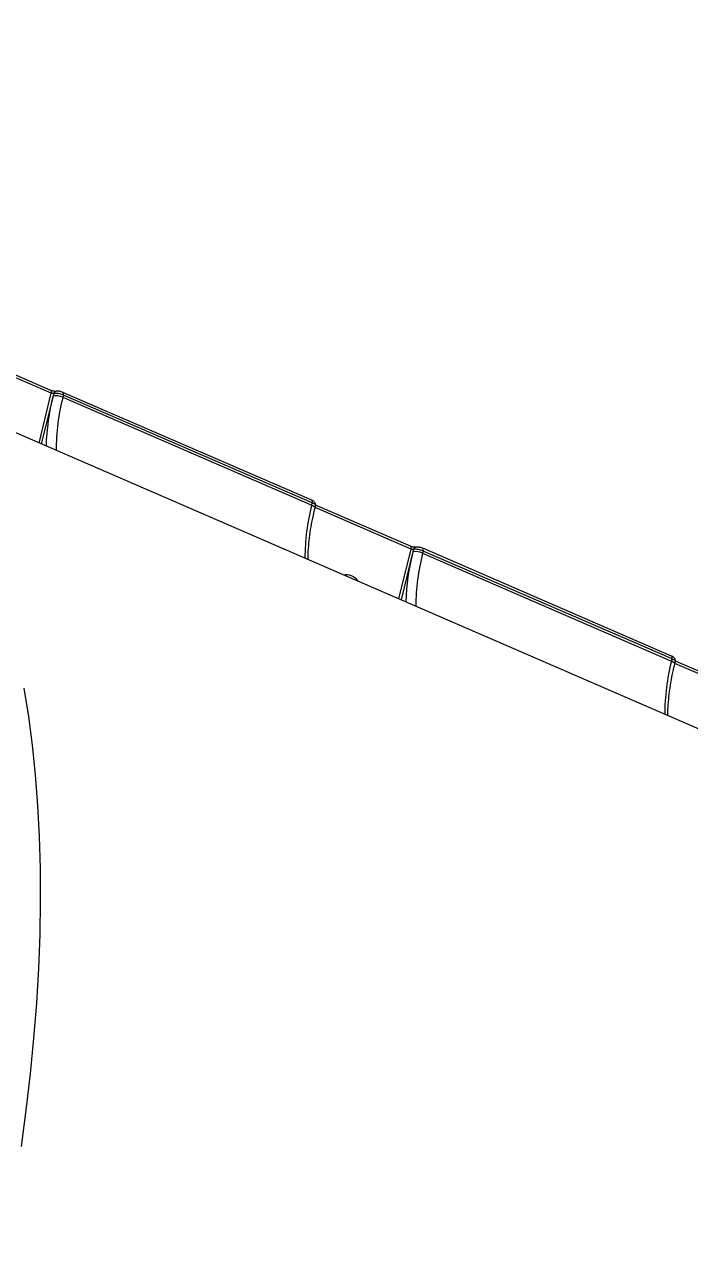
# Model space of a CAD drawing. Header units: millimetres. Extents: x -6104 to 7803, y -6013 to 4803.
# Drawn here: x 1536.8 to 1719.8, y -1919.5 to -1581.3 of the extents above; entities that cross this region are included whole.
import ezdxf

# ---------------------------------------------------------------- set-up
doc = ezdxf.new("R2010")
doc.units = ezdxf.units.MM
for name, color, linetype in [('DIKOM_ОБЪЕКТ', 7, 'Continuous'), ('DIKOM_РАЗМЕР_ЗОНА', 7, 'Continuous'), ('DIKOM_РАЗМЕР_ОБЪЕКТА', 7, 'Continuous')]:
    doc.layers.add(name, color=color, linetype=linetype)
doc.styles.add('style1', font='arial.ttf', dxfattribs={"width": 0.8})
doc.dimstyles.new('1-50', dxfattribs={"dimtxt": 300, "dimasz": 200, "dimexe": 100, "dimexo": 0, "dimgap": 100, "dimtad": 1, "dimtxsty": 'style1', "dimcen": 200, "dimclrd": 7, "dimclre": 7, "dimclrt": 7, "dimadec": 1, "dimazin": 2, "dimtfac": 1, "dimtmove": 0, "dimatfit": 2, "dimfxl": 0, "dimlwd": 25, "dimlwe": 18, "dimarcsym": 0})

# ---------------------------------------------------------------- blocks, each defined once
blk = doc.blocks.new('*D10')
at = {"layer": 'Defpoints', "color": 0, "transparency": 16777216}
for p in [(-4094.65, -224.49), (3111.63, -1726.03), (3111.63, -4948.58)]:
    blk.add_point(p, dxfattribs=at)
at = {"layer": 'DIKOM_РАЗМЕР_ОБЪЕКТА', "color": 7, "lineweight": 18, "transparency": 16777216}
for p, q in [((-4094.65, -224.49), (-4094.65, -5048.58)), ((3111.63, -1726.03), (3111.63, -5048.58))]:
    blk.add_line(p, q, dxfattribs=at)
at = {"layer": 'DIKOM_РАЗМЕР_ОБЪЕКТА', "color": 7, "lineweight": 25, "transparency": 16777216}
blk.add_line((-3894.65, -4948.58), (2911.63, -4948.58), dxfattribs=at)
at = {"layer": 'DIKOM_РАЗМЕР_ОБЪЕКТА', "color": 7, "transparency": 16777216}
for points in [[(-3894.65, -4915.24), (-3894.65, -4981.91), (-4094.65, -4948.58)], [(2911.63, -4915.24), (2911.63, -4981.91), (3111.63, -4948.58)]]:
    blk.add_solid(points, dxfattribs=at)
at = {"layer": 'DIKOM_РАЗМЕР_ОБЪЕКТА', "color": 7, "transparency": 16777216, "insert": (-134.24, -4695.4), "char_height": 300, "attachment_point": 5, "style": 'style1'}
blk.add_mtext('7200', dxfattribs=at)
blk = doc.blocks.new('*D12')
at = {"layer": 'Defpoints', "color": 0, "transparency": 16777216}
for p in [(-6103.62, -69.94), (4675.35, -1132.87), (4675.35, -5913.06)]:
    blk.add_point(p, dxfattribs=at)
at = {"layer": 'DIKOM_РАЗМЕР_ЗОНА', "color": 7, "lineweight": 18, "transparency": 16777216}
for p, q in [((-6103.62, -69.94), (-6103.62, -6013.06)), ((4675.35, -1132.87), (4675.35, -6013.06))]:
    blk.add_line(p, q, dxfattribs=at)
at = {"layer": 'DIKOM_РАЗМЕР_ЗОНА', "color": 7, "lineweight": 25, "transparency": 16777216}
blk.add_line((-5903.62, -5913.06), (4475.35, -5913.06), dxfattribs=at)
at = {"layer": 'DIKOM_РАЗМЕР_ЗОНА', "color": 7, "transparency": 16777216}
for points in [[(-5903.62, -5879.73), (-5903.62, -5946.4), (-6103.62, -5913.06)], [(4475.35, -5879.73), (4475.35, -5946.4), (4675.35, -5913.06)]]:
    blk.add_solid(points, dxfattribs=at)
at = {"layer": 'DIKOM_РАЗМЕР_ЗОНА', "color": 7, "transparency": 16777216, "insert": (271.51, -5659.89), "char_height": 300, "attachment_point": 5, "style": 'style1'}
blk.add_mtext('10800', dxfattribs=at)

msp = doc.modelspace()

# ---------------------------------------------------------------- linework, layer by layer
at = {"layer": 'DIKOM_ОБЪЕКТ', "color": 7, "linetype": 'Continuous', "lineweight": 15}
for p, q in [((1544.023, -1681.865), (1517.864, -1670.536)), ((1544.143, -1682.612), (1517.747, -1671.18)), ((1540.773, -1696.355), (1544.143, -1682.612)), ((1544.645, -1683.398), (1541.401, -1696.627)), ((1544.802, -1682.756), (1544.645, -1683.398)), ((1547.48, -1683.166), (1547.331, -1683.772)), ((1547.331, -1683.772), (1615.832, -1713.438)), ((1615.86, -1712.085), (1547.359, -1682.419)), ((1615.98, -1712.832), (1547.48, -1683.166)), ((1782.661, -1801.112), (1513.769, -1684.66)), ((1615.832, -1713.438), (1615.98, -1712.832)), ((1616.738, -1714.255), (1616.892, -1713.629)), ((1643.18, -1725.503), (1616.783, -1714.071)), ((1643.059, -1724.756), (1616.901, -1713.427)), ((1639.809, -1739.246), (1643.18, -1725.503)), ((1643.682, -1726.289), (1640.437, -1739.518)), ((1643.839, -1725.647), (1643.682, -1726.289)), ((1646.516, -1726.057), (1646.368, -1726.663)), ((1646.368, -1726.663), (1714.868, -1756.329)), ((1714.896, -1754.976), (1646.396, -1725.31)), ((1715.017, -1755.723), (1646.516, -1726.057)), ((1714.868, -1756.329), (1715.017, -1755.723)), ((1715.775, -1757.146), (1715.928, -1756.52)), ((1742.216, -1768.394), (1715.82, -1756.962)), ((1742.096, -1767.646), (1715.937, -1756.317))]:
    msp.add_line(p, q, dxfattribs=at)
at = {"layer": 'DIKOM_ОБЪЕКТ', "color": 7, "linetype": 'Continuous', "lineweight": 15, "flags": 128}
for points in [[(1544.143, -1682.612), (1544.177, -1682.44), (1544.19, -1682.28), (1544.182, -1682.139), (1544.154, -1682.022), (1544.107, -1681.932), (1544.041, -1681.874), (1544.023, -1681.865)], [(1547.48, -1683.166), (1547.513, -1682.995), (1547.526, -1682.836), (1547.519, -1682.695), (1547.491, -1682.578), (1547.444, -1682.488), (1547.38, -1682.429), (1547.355, -1682.417)], [(1615.832, -1713.438), (1616.134, -1713.584), (1616.384, -1713.738), (1616.574, -1713.893), (1616.695, -1714.043), (1616.744, -1714.184), (1616.739, -1714.254)], [(1615.98, -1712.832), (1616.014, -1712.661), (1616.027, -1712.502), (1616.019, -1712.361), (1615.992, -1712.244), (1615.945, -1712.154), (1615.88, -1712.095), (1615.86, -1712.085)], [(1643.18, -1725.503), (1643.213, -1725.331), (1643.226, -1725.171), (1643.219, -1725.03), (1643.191, -1724.913), (1643.143, -1724.823), (1643.078, -1724.765), (1643.059, -1724.756)], [(1646.516, -1726.057), (1646.55, -1725.886), (1646.563, -1725.727), (1646.556, -1725.586), (1646.528, -1725.469), (1646.481, -1725.379), (1646.417, -1725.32), (1646.391, -1725.308)], [(1715.017, -1755.723), (1715.05, -1755.552), (1715.063, -1755.393), (1715.056, -1755.252), (1715.028, -1755.135), (1714.981, -1755.045), (1714.917, -1754.986), (1714.896, -1754.976)], [(1714.868, -1756.329), (1715.17, -1756.475), (1715.421, -1756.629), (1715.611, -1756.783), (1715.732, -1756.934), (1715.78, -1757.075), (1715.775, -1757.145)], [(1536.602, -1763.821), (1537.843, -1771.533), (1538.885, -1779.475), (1539.729, -1787.64), (1540.374, -1796.021), (1540.819, -1804.609), (1541.063, -1813.398), (1541.106, -1822.378), (1540.949, -1831.541), (1540.592, -1840.879), (1540.034, -1850.383), (1539.276, -1860.044), (1538.32, -1869.854), (1537.165, -1879.802), (1535.814, -1889.881)]]:
    msp.add_lwpolyline(points, dxfattribs=at)
at = {"layer": 'DIKOM_ОБЪЕКТ', "color": 7, "linetype": 'Continuous', "lineweight": 15}
for centre, radius, start, end in [((1607.884, -1699.405), 65.234, 165.79533, 178.04934), ((1545.388, -1687.894), 4.557, 64.75503, 99.37937), ((1545.606, -1682.936), 0.824, 107.24657, 167.36552), ((1604.47, -1698.513), 59.01, 165.53429, 179.8764), ((1672.962, -1728.178), 59.002, 165.53282, 179.87695), ((1644.643, -1725.827), 0.824, 107.22873, 167.3712), ((1706.936, -1742.298), 65.249, 165.7972, 178.04845), ((1644.424, -1730.787), 4.559, 64.76446, 99.37563), ((1703.495, -1741.402), 58.998, 165.53288, 179.87782), ((1625.376, -1735.867), 3.305, 65.12616, 103.70043), ((1624.868, -1737.047), 4.589, 35.25331, 65.5749), ((1772.008, -1771.07), 59.011, 165.53441, 179.8764)]:
    msp.add_arc(centre, radius, start, end, dxfattribs=at)
for points, knots in [([(1545.379, -1682.145), (1545.38, -1682.145), (1545.39, -1682.142), (1545.352, -1682.15), (1545.266, -1682.152), (1545.088, -1682.144), (1544.828, -1682.108), (1544.504, -1682.035), (1544.212, -1681.945), (1544.075, -1681.884), (1544.029, -1681.864)], [0, 0, 0, 0, 0.00584, 0.0949721, 0.2005333, 0.336981, 0.5006793, 0.6918184, 0.8977477, 1, 1, 1, 1]), ([(1544.802, -1682.756), (1544.77, -1682.758), (1544.706, -1682.761), (1544.561, -1682.741), (1544.4, -1682.704), (1544.254, -1682.658), (1544.175, -1682.625), (1544.143, -1682.612)], [0, 0, 0, 0, 0.2155137, 0.4306844, 0.6453209, 0.8595812, 1, 1, 1, 1]), ([(1547.48, -1683.166), (1547.354, -1683.115), (1547.035, -1682.986), (1546.448, -1682.822), (1545.797, -1682.709), (1545.204, -1682.677), (1544.936, -1682.729), (1544.802, -1682.756)], [0, 0, 0, 0, 0.1406979, 0.3554362, 0.5702924, 0.7851756, 1, 1, 1, 1]), ([(1546.485, -1682.165), (1546.4, -1682.146), (1546.089, -1682.079), (1545.72, -1682.051), (1545.448, -1682.149), (1545.37, -1682.178)], [0, 0, 0, 0, 0.2136133, 0.7745563, 1, 1, 1, 1]), ([(1547.353, -1682.422), (1547.19, -1682.355), (1546.912, -1682.239), (1546.61, -1682.187), (1546.485, -1682.165)], [0, 0, 0, 0, 0.58554038, 1, 1, 1, 1]), ([(1614.832, -1728.429), (1614.831, -1728.339), (1614.823, -1727.365), (1614.918, -1725.39), (1615.191, -1722.452), (1615.646, -1719.375), (1616.176, -1716.627), (1616.585, -1714.9), (1616.738, -1714.255)], [0, 0, 0, 0, 0.0214372, 0.233391, 0.4458996, 0.6589866, 0.8725592, 1, 1, 1, 1]), ([(1616.89, -1713.632), (1616.891, -1713.631), (1616.951, -1713.502), (1616.927, -1713.222), (1616.826, -1712.877), (1616.634, -1712.592), (1616.345, -1712.336), (1616.079, -1712.176), (1615.881, -1712.096), (1615.857, -1712.087)], [0, 0, 0, 0, 0.0016006, 0.2009392, 0.362243, 0.5189681, 0.6988365, 0.9624077, 1, 1, 1, 1]), ([(1616.872, -1713.624), (1616.882, -1713.61), (1616.934, -1713.535), (1616.808, -1713.346), (1616.505, -1713.084), (1616.155, -1712.916), (1615.98, -1712.832)], [0, 0, 0, 0, 0.0719786, 0.381351, 0.6906424, 1, 1, 1, 1]), ([(1644.416, -1725.036), (1644.416, -1725.035), (1644.427, -1725.033), (1644.388, -1725.04), (1644.303, -1725.043), (1644.125, -1725.035), (1643.865, -1724.999), (1643.54, -1724.926), (1643.249, -1724.836), (1643.112, -1724.775), (1643.066, -1724.755)], [0, 0, 0, 0, 0.0058547, 0.0949947, 0.2005522, 0.3369364, 0.5006358, 0.6917672, 0.8976884, 1, 1, 1, 1]), ([(1645.522, -1725.056), (1645.436, -1725.037), (1645.126, -1724.97), (1644.757, -1724.942), (1644.484, -1725.04), (1644.406, -1725.068)], [0, 0, 0, 0, 0.2135896, 0.7745777, 1, 1, 1, 1]), ([(1646.39, -1725.313), (1646.227, -1725.245), (1645.949, -1725.13), (1645.647, -1725.078), (1645.522, -1725.056)], [0, 0, 0, 0, 0.5855225, 1, 1, 1, 1]), ([(1643.839, -1725.647), (1643.807, -1725.648), (1643.742, -1725.652), (1643.597, -1725.631), (1643.437, -1725.594), (1643.291, -1725.549), (1643.211, -1725.516), (1643.18, -1725.503)], [0, 0, 0, 0, 0.2154454, 0.430659, 0.6452882, 0.8595772, 1, 1, 1, 1]), ([(1646.516, -1726.057), (1646.39, -1726.006), (1646.071, -1725.877), (1645.485, -1725.712), (1644.833, -1725.599), (1644.24, -1725.567), (1643.973, -1725.62), (1643.839, -1725.647)], [0, 0, 0, 0, 0.14072951, 0.35545928, 0.57027761, 0.78514805, 1, 1, 1, 1]), ([(1715.927, -1756.523), (1715.927, -1756.522), (1715.988, -1756.393), (1715.964, -1756.113), (1715.863, -1755.767), (1715.67, -1755.483), (1715.382, -1755.226), (1715.116, -1755.066), (1714.918, -1754.987), (1714.893, -1754.977)], [0, 0, 0, 0, 0.0016006, 0.2009308, 0.3622145, 0.5190033, 0.6987993, 0.9624283, 1, 1, 1, 1]), ([(1713.869, -1771.32), (1713.868, -1771.23), (1713.859, -1770.256), (1713.954, -1768.28), (1714.228, -1765.343), (1714.683, -1762.266), (1715.212, -1759.518), (1715.622, -1757.791), (1715.775, -1757.146)], [0, 0, 0, 0, 0.0214306, 0.2333856, 0.4458942, 0.6589813, 0.8725527, 1, 1, 1, 1]), ([(1715.909, -1756.515), (1715.919, -1756.501), (1715.97, -1756.426), (1715.845, -1756.237), (1715.542, -1755.975), (1715.192, -1755.807), (1715.017, -1755.723)], [0, 0, 0, 0, 0.0719639, 0.3813386, 0.6906323, 1, 1, 1, 1])]:
    msp.add_open_spline(points, degree=3, knots=knots, dxfattribs=at)

# ---------------------------------------------------------------- dimensions: what is measured, and where the dimension line sits
at = {"layer": 'DIKOM_РАЗМЕР_ЗОНА'}
dim = msp.add_linear_dim(base=(4675.352, -5913.064), p1=(-6103.623, -69.942), p2=(4675.352, -1132.872), text='10800', dimstyle='1-50', dxfattribs=at)
dim.commit()
dim.dimension.update_dxf_attribs({"geometry": '*D12', "text_midpoint": (271.508, -5913.064), "dimtype": 160})
at = {"layer": 'DIKOM_РАЗМЕР_ОБЪЕКТА'}
dim = msp.add_linear_dim(base=(3111.629, -4948.576), p1=(-4094.654, -224.488), p2=(3111.629, -1726.033), text='7200', dimstyle='1-50', dxfattribs=at)
dim.commit()
dim.dimension.update_dxf_attribs({"geometry": '*D10', "text_midpoint": (-134.242, -4948.576), "dimtype": 160})

doc.saveas('drawing.dxf')
